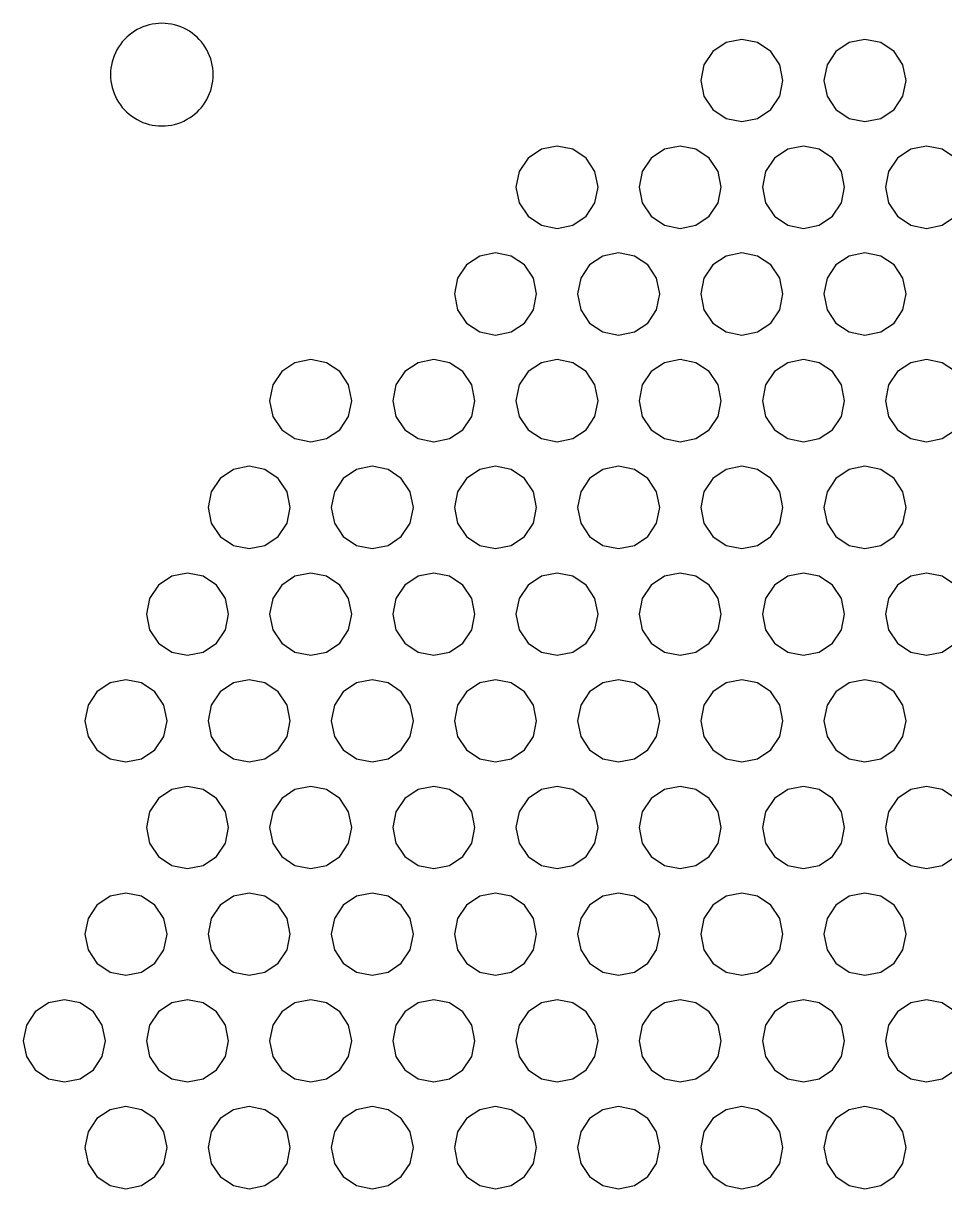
# Model space of a CAD drawing. Extents: x -59 to 59, y -59 to 59.
# Drawn here: x -59 to -14.1, y -2 to 54.8 of the extents above; entities that cross this region are included whole.
import ezdxf

# ---------------------------------------------------------------- set-up
doc = ezdxf.new("R2010")
doc.units = 0
doc.layers.get('0').update_dxf_attribs({"color": 1})

msp = doc.modelspace()

# ---------------------------------------------------------------- linework, layer by layer
at = {"color": 1}
for p, q in [((-53.3144, 54.5121), (-53.4544, 54.4408)), ((-53.1703, 54.5744), (-53.3144, 54.5121)), ((-53.0225, 54.6276), (-53.1703, 54.5744)), ((-52.8717, 54.6714), (-53.0225, 54.6276)), ((-52.7184, 54.7057), (-52.8717, 54.6714)), ((-52.5633, 54.7303), (-52.7184, 54.7057)), ((-52.407, 54.7451), (-52.5633, 54.7303)), ((-52.25, 54.75), (-52.407, 54.7451)), ((-52.093, 54.7451), (-52.25, 54.75)), ((-51.9367, 54.7303), (-52.093, 54.7451)), ((-51.7815, 54.7057), (-51.9367, 54.7303)), ((-51.6283, 54.6714), (-51.7815, 54.7057)), ((-51.4774, 54.6276), (-51.6283, 54.6714)), ((-51.3297, 54.5744), (-51.4774, 54.6276)), ((-51.1855, 54.5121), (-51.3297, 54.5744)), ((-51.0456, 54.4408), (-51.1855, 54.5121)), ((-54.0724, 53.9614), (-54.1763, 53.8436)), ((-53.9614, 54.0724), (-54.0724, 53.9614)), ((-53.8436, 54.1763), (-53.9614, 54.0724)), ((-53.7195, 54.2725), (-53.8436, 54.1763)), ((-53.5896, 54.3608), (-53.7195, 54.2725)), ((-53.4544, 54.4408), (-53.5896, 54.3608)), ((-50.9104, 54.3608), (-51.0456, 54.4408)), ((-50.7805, 54.2725), (-50.9104, 54.3608)), ((-50.6564, 54.1763), (-50.7805, 54.2725)), ((-50.5386, 54.0724), (-50.6564, 54.1763)), ((-50.4276, 53.9614), (-50.5386, 54.0724)), ((-50.3237, 53.8436), (-50.4276, 53.9614)), ((-24, 53.9615), (-24.7654, 53.8093)), ((-23.2346, 53.8093), (-24, 53.9615)), ((-18, 53.9615), (-18.7654, 53.8093)), ((-17.2346, 53.8093), (-18, 53.9615)), ((-54.4408, 53.4544), (-54.5121, 53.3144)), ((-54.3608, 53.5896), (-54.4408, 53.4544)), ((-54.2725, 53.7195), (-54.3608, 53.5896)), ((-54.1763, 53.8436), (-54.2725, 53.7195)), ((-50.2274, 53.7195), (-50.3237, 53.8436)), ((-50.1392, 53.5896), (-50.2274, 53.7195)), ((-50.0592, 53.4544), (-50.1392, 53.5896)), ((-49.9879, 53.3144), (-50.0592, 53.4544)), ((-25.4142, 53.3757), (-25.8477, 52.7269)), ((-24.7654, 53.8093), (-25.4142, 53.3757)), ((-22.5858, 53.3757), (-23.2346, 53.8093)), ((-22.1522, 52.7269), (-22.5858, 53.3757)), ((-19.4142, 53.3757), (-19.8477, 52.7269)), ((-18.7654, 53.8093), (-19.4142, 53.3757)), ((-16.5858, 53.3757), (-17.2346, 53.8093)), ((-16.1522, 52.7269), (-16.5858, 53.3757)), ((-54.6714, 52.8717), (-54.7057, 52.7184)), ((-54.6276, 53.0225), (-54.6714, 52.8717)), ((-54.5744, 53.1703), (-54.6276, 53.0225)), ((-54.5121, 53.3144), (-54.5744, 53.1703)), ((-49.9256, 53.1703), (-49.9879, 53.3144)), ((-49.8723, 53.0225), (-49.9256, 53.1703)), ((-49.8285, 52.8717), (-49.8723, 53.0225)), ((-49.7943, 52.7184), (-49.8285, 52.8717)), ((-54.7451, 52.407), (-54.75, 52.25)), ((-54.75, 52.25), (-54.7451, 52.093)), ((-54.7303, 52.5633), (-54.7451, 52.407)), ((-54.7057, 52.7184), (-54.7303, 52.5633)), ((-49.7697, 52.5633), (-49.7943, 52.7184)), ((-49.7549, 52.407), (-49.7697, 52.5633)), ((-49.75, 52.25), (-49.7549, 52.407)), ((-49.7549, 52.093), (-49.75, 52.25)), ((-25.8477, 52.7269), (-26, 51.9615)), ((-22, 51.9615), (-22.1522, 52.7269)), ((-19.8477, 52.7269), (-20, 51.9615)), ((-16, 51.9615), (-16.1522, 52.7269)), ((-54.7451, 52.093), (-54.7303, 51.9367)), ((-54.7303, 51.9367), (-54.7057, 51.7815)), ((-54.7057, 51.7815), (-54.6714, 51.6283)), ((-49.8285, 51.6283), (-49.7943, 51.7815)), ((-49.7943, 51.7815), (-49.7697, 51.9367)), ((-49.7697, 51.9367), (-49.7549, 52.093)), ((-26, 51.9615), (-25.8477, 51.1962)), ((-22.1522, 51.1962), (-22, 51.9615)), ((-20, 51.9615), (-19.8477, 51.1962)), ((-16.1522, 51.1962), (-16, 51.9615)), ((-54.6714, 51.6283), (-54.6276, 51.4774)), ((-54.6276, 51.4774), (-54.5744, 51.3297)), ((-54.5744, 51.3297), (-54.5121, 51.1855)), ((-54.5121, 51.1855), (-54.4408, 51.0456)), ((-50.0592, 51.0456), (-49.9879, 51.1855)), ((-49.9879, 51.1855), (-49.9256, 51.3297)), ((-49.9256, 51.3297), (-49.8723, 51.4774)), ((-49.8723, 51.4774), (-49.8285, 51.6283)), ((-25.8477, 51.1962), (-25.4142, 50.5473)), ((-22.5858, 50.5473), (-22.1522, 51.1962)), ((-19.8477, 51.1962), (-19.4142, 50.5473)), ((-16.5858, 50.5473), (-16.1522, 51.1962)), ((-54.4408, 51.0456), (-54.3608, 50.9104)), ((-54.3608, 50.9104), (-54.2725, 50.7805)), ((-54.2725, 50.7805), (-54.1763, 50.6564)), ((-54.1763, 50.6564), (-54.0724, 50.5386)), ((-54.0724, 50.5386), (-53.9614, 50.4276)), ((-50.5386, 50.4276), (-50.4276, 50.5386)), ((-50.4276, 50.5386), (-50.3237, 50.6564)), ((-50.3237, 50.6564), (-50.2274, 50.7805)), ((-50.2274, 50.7805), (-50.1392, 50.9104)), ((-50.1392, 50.9104), (-50.0592, 51.0456)), ((-25.4142, 50.5473), (-24.7654, 50.1138)), ((-23.2346, 50.1138), (-22.5858, 50.5473)), ((-19.4142, 50.5473), (-18.7654, 50.1138)), ((-17.2346, 50.1138), (-16.5858, 50.5473)), ((-53.9614, 50.4276), (-53.8436, 50.3237)), ((-53.8436, 50.3237), (-53.7195, 50.2274)), ((-53.7195, 50.2274), (-53.5896, 50.1392)), ((-53.5896, 50.1392), (-53.4544, 50.0592)), ((-53.4544, 50.0592), (-53.3144, 49.9879)), ((-53.3144, 49.9879), (-53.1703, 49.9256)), ((-51.3297, 49.9256), (-51.1855, 49.9879)), ((-51.1855, 49.9879), (-51.0456, 50.0592)), ((-51.0456, 50.0592), (-50.9104, 50.1392)), ((-50.9104, 50.1392), (-50.7805, 50.2274)), ((-50.7805, 50.2274), (-50.6564, 50.3237)), ((-50.6564, 50.3237), (-50.5386, 50.4276)), ((-24.7654, 50.1138), (-24, 49.9615)), ((-24, 49.9615), (-23.2346, 50.1138)), ((-18.7654, 50.1138), (-18, 49.9615)), ((-18, 49.9615), (-17.2346, 50.1138)), ((-53.1703, 49.9256), (-53.0225, 49.8723)), ((-53.0225, 49.8723), (-52.8717, 49.8285)), ((-52.8717, 49.8285), (-52.7184, 49.7943)), ((-52.7184, 49.7943), (-52.5633, 49.7697)), ((-52.5633, 49.7697), (-52.407, 49.7549)), ((-52.407, 49.7549), (-52.25, 49.75)), ((-52.25, 49.75), (-52.093, 49.7549)), ((-52.093, 49.7549), (-51.9367, 49.7697)), ((-51.9367, 49.7697), (-51.7815, 49.7943)), ((-51.7815, 49.7943), (-51.6283, 49.8285)), ((-51.6283, 49.8285), (-51.4774, 49.8723)), ((-51.4774, 49.8723), (-51.3297, 49.9256)), ((-33.7654, 48.6131), (-34.4142, 48.1796)), ((-33, 48.7654), (-33.7654, 48.6131)), ((-32.2346, 48.6131), (-33, 48.7654)), ((-31.5858, 48.1796), (-32.2346, 48.6131)), ((-27.7654, 48.6131), (-28.4142, 48.1796)), ((-27, 48.7654), (-27.7654, 48.6131)), ((-26.2346, 48.6131), (-27, 48.7654)), ((-25.5858, 48.1796), (-26.2346, 48.6131)), ((-21.7654, 48.6131), (-22.4142, 48.1796)), ((-21, 48.7654), (-21.7654, 48.6131)), ((-20.2346, 48.6131), (-21, 48.7654)), ((-19.5858, 48.1796), (-20.2346, 48.6131)), ((-15.7654, 48.6131), (-16.4142, 48.1796)), ((-15, 48.7654), (-15.7654, 48.6131)), ((-14.2346, 48.6131), (-15, 48.7654)), ((-13.5858, 48.1796), (-14.2346, 48.6131)), ((-34.4142, 48.1796), (-34.8477, 47.5307)), ((-31.1522, 47.5307), (-31.5858, 48.1796)), ((-28.4142, 48.1796), (-28.8477, 47.5307)), ((-25.1522, 47.5307), (-25.5858, 48.1796)), ((-22.4142, 48.1796), (-22.8477, 47.5307)), ((-19.1522, 47.5307), (-19.5858, 48.1796)), ((-16.4142, 48.1796), (-16.8477, 47.5307)), ((-34.8477, 47.5307), (-35, 46.7654)), ((-31, 46.7654), (-31.1522, 47.5307)), ((-28.8477, 47.5307), (-29, 46.7654)), ((-25, 46.7654), (-25.1522, 47.5307)), ((-22.8477, 47.5307), (-23, 46.7654)), ((-19, 46.7654), (-19.1522, 47.5307)), ((-16.8477, 47.5307), (-17, 46.7654)), ((-35, 46.7654), (-34.8477, 46)), ((-31.1522, 46), (-31, 46.7654)), ((-29, 46.7654), (-28.8477, 46)), ((-25.1522, 46), (-25, 46.7654)), ((-23, 46.7654), (-22.8477, 46)), ((-19.1522, 46), (-19, 46.7654)), ((-17, 46.7654), (-16.8477, 46)), ((-34.8477, 46), (-34.4142, 45.3512)), ((-31.5858, 45.3512), (-31.1522, 46)), ((-28.8477, 46), (-28.4142, 45.3512)), ((-25.5858, 45.3512), (-25.1522, 46)), ((-22.8477, 46), (-22.4142, 45.3512)), ((-19.5858, 45.3512), (-19.1522, 46)), ((-16.8477, 46), (-16.4142, 45.3512)), ((-34.4142, 45.3512), (-33.7654, 44.9176)), ((-33.7654, 44.9176), (-33, 44.7654)), ((-33, 44.7654), (-32.2346, 44.9176)), ((-32.2346, 44.9176), (-31.5858, 45.3512)), ((-28.4142, 45.3512), (-27.7654, 44.9176)), ((-27.7654, 44.9176), (-27, 44.7654)), ((-27, 44.7654), (-26.2346, 44.9176)), ((-26.2346, 44.9176), (-25.5858, 45.3512)), ((-22.4142, 45.3512), (-21.7654, 44.9176)), ((-21.7654, 44.9176), (-21, 44.7654)), ((-21, 44.7654), (-20.2346, 44.9176)), ((-20.2346, 44.9176), (-19.5858, 45.3512)), ((-16.4142, 45.3512), (-15.7654, 44.9176)), ((-15.7654, 44.9176), (-15, 44.7654)), ((-15, 44.7654), (-14.2346, 44.9176)), ((-14.2346, 44.9176), (-13.5858, 45.3512)), ((-36.7654, 43.417), (-37.4142, 42.9834)), ((-36, 43.5692), (-36.7654, 43.417)), ((-35.2346, 43.417), (-36, 43.5692)), ((-34.5858, 42.9834), (-35.2346, 43.417)), ((-30.7654, 43.417), (-31.4142, 42.9834)), ((-30, 43.5692), (-30.7654, 43.417)), ((-29.2346, 43.417), (-30, 43.5692)), ((-28.5858, 42.9834), (-29.2346, 43.417)), ((-24.7654, 43.417), (-25.4142, 42.9834)), ((-24, 43.5692), (-24.7654, 43.417)), ((-23.2346, 43.417), (-24, 43.5692)), ((-22.5858, 42.9834), (-23.2346, 43.417)), ((-18.7654, 43.417), (-19.4142, 42.9834)), ((-18, 43.5692), (-18.7654, 43.417)), ((-17.2346, 43.417), (-18, 43.5692)), ((-16.5858, 42.9834), (-17.2346, 43.417)), ((-37.4142, 42.9834), (-37.8477, 42.3346)), ((-34.1522, 42.3346), (-34.5858, 42.9834)), ((-31.4142, 42.9834), (-31.8477, 42.3346)), ((-28.1522, 42.3346), (-28.5858, 42.9834)), ((-25.4142, 42.9834), (-25.8477, 42.3346)), ((-22.1522, 42.3346), (-22.5858, 42.9834)), ((-19.4142, 42.9834), (-19.8477, 42.3346)), ((-16.1522, 42.3346), (-16.5858, 42.9834)), ((-37.8477, 42.3346), (-38, 41.5692)), ((-34, 41.5692), (-34.1522, 42.3346)), ((-31.8477, 42.3346), (-32, 41.5692)), ((-28, 41.5692), (-28.1522, 42.3346)), ((-25.8477, 42.3346), (-26, 41.5692)), ((-22, 41.5692), (-22.1522, 42.3346)), ((-19.8477, 42.3346), (-20, 41.5692)), ((-16, 41.5692), (-16.1522, 42.3346)), ((-38, 41.5692), (-37.8477, 40.8038)), ((-34.1522, 40.8038), (-34, 41.5692)), ((-32, 41.5692), (-31.8477, 40.8038)), ((-28.1522, 40.8038), (-28, 41.5692)), ((-26, 41.5692), (-25.8477, 40.8038)), ((-22.1522, 40.8038), (-22, 41.5692)), ((-20, 41.5692), (-19.8477, 40.8038)), ((-16.1522, 40.8038), (-16, 41.5692)), ((-37.8477, 40.8038), (-37.4142, 40.155)), ((-34.5858, 40.155), (-34.1522, 40.8038)), ((-31.8477, 40.8038), (-31.4142, 40.155)), ((-28.5858, 40.155), (-28.1522, 40.8038)), ((-25.8477, 40.8038), (-25.4142, 40.155)), ((-22.5858, 40.155), (-22.1522, 40.8038)), ((-19.8477, 40.8038), (-19.4142, 40.155)), ((-16.5858, 40.155), (-16.1522, 40.8038)), ((-37.4142, 40.155), (-36.7654, 39.7215)), ((-35.2346, 39.7215), (-34.5858, 40.155)), ((-31.4142, 40.155), (-30.7654, 39.7215)), ((-29.2346, 39.7215), (-28.5858, 40.155)), ((-25.4142, 40.155), (-24.7654, 39.7215)), ((-23.2346, 39.7215), (-22.5858, 40.155)), ((-19.4142, 40.155), (-18.7654, 39.7215)), ((-17.2346, 39.7215), (-16.5858, 40.155)), ((-36.7654, 39.7215), (-36, 39.5692)), ((-36, 39.5692), (-35.2346, 39.7215)), ((-30.7654, 39.7215), (-30, 39.5692)), ((-30, 39.5692), (-29.2346, 39.7215)), ((-24.7654, 39.7215), (-24, 39.5692)), ((-24, 39.5692), (-23.2346, 39.7215)), ((-18.7654, 39.7215), (-18, 39.5692)), ((-18, 39.5692), (-17.2346, 39.7215)), ((-45.7654, 38.2208), (-46.4142, 37.7873)), ((-45, 38.3731), (-45.7654, 38.2208)), ((-44.2346, 38.2208), (-45, 38.3731)), ((-43.5858, 37.7873), (-44.2346, 38.2208)), ((-39.7654, 38.2208), (-40.4142, 37.7873)), ((-39, 38.3731), (-39.7654, 38.2208)), ((-38.2346, 38.2208), (-39, 38.3731)), ((-37.5858, 37.7873), (-38.2346, 38.2208)), ((-33.7654, 38.2208), (-34.4142, 37.7873)), ((-33, 38.3731), (-33.7654, 38.2208)), ((-32.2346, 38.2208), (-33, 38.3731)), ((-31.5858, 37.7873), (-32.2346, 38.2208)), ((-27.7654, 38.2208), (-28.4142, 37.7873)), ((-27, 38.3731), (-27.7654, 38.2208)), ((-26.2346, 38.2208), (-27, 38.3731)), ((-25.5858, 37.7873), (-26.2346, 38.2208)), ((-21.7654, 38.2208), (-22.4142, 37.7873)), ((-21, 38.3731), (-21.7654, 38.2208)), ((-20.2346, 38.2208), (-21, 38.3731)), ((-19.5858, 37.7873), (-20.2346, 38.2208)), ((-15.7654, 38.2208), (-16.4142, 37.7873)), ((-15, 38.3731), (-15.7654, 38.2208)), ((-14.2346, 38.2208), (-15, 38.3731)), ((-13.5858, 37.7873), (-14.2346, 38.2208)), ((-46.4142, 37.7873), (-46.8477, 37.1384)), ((-43.1522, 37.1384), (-43.5858, 37.7873)), ((-40.4142, 37.7873), (-40.8477, 37.1384)), ((-37.1522, 37.1384), (-37.5858, 37.7873)), ((-34.4142, 37.7873), (-34.8477, 37.1384)), ((-31.1522, 37.1384), (-31.5858, 37.7873)), ((-28.4142, 37.7873), (-28.8477, 37.1384)), ((-25.1522, 37.1384), (-25.5858, 37.7873)), ((-22.4142, 37.7873), (-22.8477, 37.1384)), ((-19.1522, 37.1384), (-19.5858, 37.7873)), ((-16.4142, 37.7873), (-16.8477, 37.1384)), ((-46.8477, 37.1384), (-47, 36.3731)), ((-43, 36.3731), (-43.1522, 37.1384)), ((-40.8477, 37.1384), (-41, 36.3731)), ((-37, 36.3731), (-37.1522, 37.1384)), ((-34.8477, 37.1384), (-35, 36.3731)), ((-31, 36.3731), (-31.1522, 37.1384)), ((-28.8477, 37.1384), (-29, 36.3731)), ((-25, 36.3731), (-25.1522, 37.1384)), ((-22.8477, 37.1384), (-23, 36.3731)), ((-19, 36.3731), (-19.1522, 37.1384)), ((-16.8477, 37.1384), (-17, 36.3731)), ((-47, 36.3731), (-46.8477, 35.6077)), ((-43.1522, 35.6077), (-43, 36.3731)), ((-41, 36.3731), (-40.8477, 35.6077)), ((-37.1522, 35.6077), (-37, 36.3731)), ((-35, 36.3731), (-34.8477, 35.6077)), ((-31.1522, 35.6077), (-31, 36.3731)), ((-29, 36.3731), (-28.8477, 35.6077)), ((-25.1522, 35.6077), (-25, 36.3731)), ((-23, 36.3731), (-22.8477, 35.6077)), ((-19.1522, 35.6077), (-19, 36.3731)), ((-17, 36.3731), (-16.8477, 35.6077)), ((-46.8477, 35.6077), (-46.4142, 34.9588)), ((-43.5858, 34.9588), (-43.1522, 35.6077)), ((-40.8477, 35.6077), (-40.4142, 34.9588)), ((-37.5858, 34.9588), (-37.1522, 35.6077)), ((-34.8477, 35.6077), (-34.4142, 34.9588)), ((-31.5858, 34.9588), (-31.1522, 35.6077)), ((-28.8477, 35.6077), (-28.4142, 34.9588)), ((-25.5858, 34.9588), (-25.1522, 35.6077)), ((-22.8477, 35.6077), (-22.4142, 34.9588)), ((-19.5858, 34.9588), (-19.1522, 35.6077)), ((-16.8477, 35.6077), (-16.4142, 34.9588)), ((-46.4142, 34.9588), (-45.7654, 34.5253)), ((-44.2346, 34.5253), (-43.5858, 34.9588)), ((-40.4142, 34.9588), (-39.7654, 34.5253)), ((-38.2346, 34.5253), (-37.5858, 34.9588)), ((-34.4142, 34.9588), (-33.7654, 34.5253)), ((-32.2346, 34.5253), (-31.5858, 34.9588)), ((-28.4142, 34.9588), (-27.7654, 34.5253)), ((-26.2346, 34.5253), (-25.5858, 34.9588)), ((-22.4142, 34.9588), (-21.7654, 34.5253)), ((-20.2346, 34.5253), (-19.5858, 34.9588)), ((-16.4142, 34.9588), (-15.7654, 34.5253)), ((-14.2346, 34.5253), (-13.5858, 34.9588)), ((-45.7654, 34.5253), (-45, 34.3731)), ((-45, 34.3731), (-44.2346, 34.5253)), ((-39.7654, 34.5253), (-39, 34.3731)), ((-39, 34.3731), (-38.2346, 34.5253)), ((-33.7654, 34.5253), (-33, 34.3731)), ((-33, 34.3731), (-32.2346, 34.5253)), ((-27.7654, 34.5253), (-27, 34.3731)), ((-27, 34.3731), (-26.2346, 34.5253)), ((-21.7654, 34.5253), (-21, 34.3731)), ((-21, 34.3731), (-20.2346, 34.5253)), ((-15.7654, 34.5253), (-15, 34.3731)), ((-15, 34.3731), (-14.2346, 34.5253)), ((-48.7654, 33.0247), (-49.4142, 32.5911)), ((-48, 33.1769), (-48.7654, 33.0247)), ((-47.2346, 33.0247), (-48, 33.1769)), ((-46.5858, 32.5911), (-47.2346, 33.0247)), ((-42.7654, 33.0247), (-43.4142, 32.5911)), ((-42, 33.1769), (-42.7654, 33.0247)), ((-41.2346, 33.0247), (-42, 33.1769)), ((-40.5858, 32.5911), (-41.2346, 33.0247)), ((-36.7654, 33.0247), (-37.4142, 32.5911)), ((-36, 33.1769), (-36.7654, 33.0247)), ((-35.2346, 33.0247), (-36, 33.1769)), ((-34.5858, 32.5911), (-35.2346, 33.0247)), ((-30.7654, 33.0247), (-31.4142, 32.5911)), ((-30, 33.1769), (-30.7654, 33.0247)), ((-29.2346, 33.0247), (-30, 33.1769)), ((-28.5858, 32.5911), (-29.2346, 33.0247)), ((-24.7654, 33.0247), (-25.4142, 32.5911)), ((-24, 33.1769), (-24.7654, 33.0247)), ((-23.2346, 33.0247), (-24, 33.1769)), ((-22.5858, 32.5911), (-23.2346, 33.0247)), ((-18.7654, 33.0247), (-19.4142, 32.5911)), ((-18, 33.1769), (-18.7654, 33.0247)), ((-17.2346, 33.0247), (-18, 33.1769)), ((-16.5858, 32.5911), (-17.2346, 33.0247)), ((-49.4142, 32.5911), (-49.8477, 31.9423)), ((-46.1522, 31.9423), (-46.5858, 32.5911)), ((-43.4142, 32.5911), (-43.8477, 31.9423)), ((-40.1522, 31.9423), (-40.5858, 32.5911)), ((-37.4142, 32.5911), (-37.8477, 31.9423)), ((-34.1522, 31.9423), (-34.5858, 32.5911)), ((-31.4142, 32.5911), (-31.8477, 31.9423)), ((-28.1522, 31.9423), (-28.5858, 32.5911)), ((-25.4142, 32.5911), (-25.8477, 31.9423)), ((-22.1522, 31.9423), (-22.5858, 32.5911)), ((-19.4142, 32.5911), (-19.8477, 31.9423)), ((-16.1522, 31.9423), (-16.5858, 32.5911)), ((-49.8477, 31.9423), (-50, 31.1769)), ((-46, 31.1769), (-46.1522, 31.9423)), ((-43.8477, 31.9423), (-44, 31.1769)), ((-40, 31.1769), (-40.1522, 31.9423)), ((-37.8477, 31.9423), (-38, 31.1769)), ((-34, 31.1769), (-34.1522, 31.9423)), ((-31.8477, 31.9423), (-32, 31.1769)), ((-28, 31.1769), (-28.1522, 31.9423)), ((-25.8477, 31.9423), (-26, 31.1769)), ((-22, 31.1769), (-22.1522, 31.9423)), ((-19.8477, 31.9423), (-20, 31.1769)), ((-16, 31.1769), (-16.1522, 31.9423)), ((-50, 31.1769), (-49.8477, 30.4115)), ((-46.1522, 30.4115), (-46, 31.1769)), ((-44, 31.1769), (-43.8477, 30.4115)), ((-40.1522, 30.4115), (-40, 31.1769)), ((-38, 31.1769), (-37.8477, 30.4115)), ((-34.1522, 30.4115), (-34, 31.1769)), ((-32, 31.1769), (-31.8477, 30.4115)), ((-28.1522, 30.4115), (-28, 31.1769)), ((-26, 31.1769), (-25.8477, 30.4115)), ((-22.1522, 30.4115), (-22, 31.1769)), ((-20, 31.1769), (-19.8477, 30.4115)), ((-16.1522, 30.4115), (-16, 31.1769)), ((-49.8477, 30.4115), (-49.4142, 29.7627)), ((-46.5858, 29.7627), (-46.1522, 30.4115)), ((-43.8477, 30.4115), (-43.4142, 29.7627)), ((-40.5858, 29.7627), (-40.1522, 30.4115)), ((-37.8477, 30.4115), (-37.4142, 29.7627)), ((-34.5858, 29.7627), (-34.1522, 30.4115)), ((-31.8477, 30.4115), (-31.4142, 29.7627)), ((-28.5858, 29.7627), (-28.1522, 30.4115)), ((-25.8477, 30.4115), (-25.4142, 29.7627)), ((-22.5858, 29.7627), (-22.1522, 30.4115)), ((-19.8477, 30.4115), (-19.4142, 29.7627)), ((-16.5858, 29.7627), (-16.1522, 30.4115)), ((-49.4142, 29.7627), (-48.7654, 29.3291)), ((-47.2346, 29.3291), (-46.5858, 29.7627)), ((-43.4142, 29.7627), (-42.7654, 29.3291)), ((-41.2346, 29.3291), (-40.5858, 29.7627)), ((-37.4142, 29.7627), (-36.7654, 29.3291)), ((-35.2346, 29.3291), (-34.5858, 29.7627)), ((-31.4142, 29.7627), (-30.7654, 29.3291)), ((-29.2346, 29.3291), (-28.5858, 29.7627)), ((-25.4142, 29.7627), (-24.7654, 29.3291)), ((-23.2346, 29.3291), (-22.5858, 29.7627)), ((-19.4142, 29.7627), (-18.7654, 29.3291)), ((-17.2346, 29.3291), (-16.5858, 29.7627)), ((-48.7654, 29.3291), (-48, 29.1769)), ((-48, 29.1769), (-47.2346, 29.3291)), ((-42.7654, 29.3291), (-42, 29.1769)), ((-42, 29.1769), (-41.2346, 29.3291)), ((-36.7654, 29.3291), (-36, 29.1769)), ((-36, 29.1769), (-35.2346, 29.3291)), ((-30.7654, 29.3291), (-30, 29.1769)), ((-30, 29.1769), (-29.2346, 29.3291)), ((-24.7654, 29.3291), (-24, 29.1769)), ((-24, 29.1769), (-23.2346, 29.3291)), ((-18.7654, 29.3291), (-18, 29.1769)), ((-18, 29.1769), (-17.2346, 29.3291)), ((-51.7654, 27.8285), (-52.4142, 27.395)), ((-51, 27.9808), (-51.7654, 27.8285)), ((-50.2346, 27.8285), (-51, 27.9808)), ((-49.5858, 27.395), (-50.2346, 27.8285)), ((-45.7654, 27.8285), (-46.4142, 27.395)), ((-45, 27.9808), (-45.7654, 27.8285)), ((-44.2346, 27.8285), (-45, 27.9808)), ((-43.5858, 27.395), (-44.2346, 27.8285)), ((-39.7654, 27.8285), (-40.4142, 27.395)), ((-39, 27.9808), (-39.7654, 27.8285)), ((-38.2346, 27.8285), (-39, 27.9808)), ((-37.5858, 27.395), (-38.2346, 27.8285)), ((-33.7654, 27.8285), (-34.4142, 27.395)), ((-33, 27.9808), (-33.7654, 27.8285)), ((-32.2346, 27.8285), (-33, 27.9808)), ((-31.5858, 27.395), (-32.2346, 27.8285)), ((-27.7654, 27.8285), (-28.4142, 27.395)), ((-27, 27.9808), (-27.7654, 27.8285)), ((-26.2346, 27.8285), (-27, 27.9808)), ((-25.5858, 27.395), (-26.2346, 27.8285)), ((-21.7654, 27.8285), (-22.4142, 27.395)), ((-21, 27.9808), (-21.7654, 27.8285)), ((-20.2346, 27.8285), (-21, 27.9808)), ((-19.5858, 27.395), (-20.2346, 27.8285)), ((-15.7654, 27.8285), (-16.4142, 27.395)), ((-15, 27.9808), (-15.7654, 27.8285)), ((-14.2346, 27.8285), (-15, 27.9808)), ((-13.5858, 27.395), (-14.2346, 27.8285)), ((-52.4142, 27.395), (-52.8477, 26.7461)), ((-49.1522, 26.7461), (-49.5858, 27.395)), ((-46.4142, 27.395), (-46.8477, 26.7461)), ((-43.1522, 26.7461), (-43.5858, 27.395)), ((-40.4142, 27.395), (-40.8477, 26.7461)), ((-37.1522, 26.7461), (-37.5858, 27.395)), ((-34.4142, 27.395), (-34.8477, 26.7461)), ((-31.1522, 26.7461), (-31.5858, 27.395)), ((-28.4142, 27.395), (-28.8477, 26.7461)), ((-25.1522, 26.7461), (-25.5858, 27.395)), ((-22.4142, 27.395), (-22.8477, 26.7461)), ((-19.1522, 26.7461), (-19.5858, 27.395)), ((-16.4142, 27.395), (-16.8477, 26.7461)), ((-52.8477, 26.7461), (-53, 25.9808)), ((-49, 25.9808), (-49.1522, 26.7461)), ((-46.8477, 26.7461), (-47, 25.9808)), ((-43, 25.9808), (-43.1522, 26.7461)), ((-40.8477, 26.7461), (-41, 25.9808)), ((-37, 25.9808), (-37.1522, 26.7461)), ((-34.8477, 26.7461), (-35, 25.9808)), ((-31, 25.9808), (-31.1522, 26.7461)), ((-28.8477, 26.7461), (-29, 25.9808)), ((-25, 25.9808), (-25.1522, 26.7461)), ((-22.8477, 26.7461), (-23, 25.9808)), ((-19, 25.9808), (-19.1522, 26.7461)), ((-16.8477, 26.7461), (-17, 25.9808)), ((-53, 25.9808), (-52.8477, 25.2154)), ((-49.1522, 25.2154), (-49, 25.9808)), ((-47, 25.9808), (-46.8477, 25.2154)), ((-43.1522, 25.2154), (-43, 25.9808)), ((-41, 25.9808), (-40.8477, 25.2154)), ((-37.1522, 25.2154), (-37, 25.9808)), ((-35, 25.9808), (-34.8477, 25.2154)), ((-31.1522, 25.2154), (-31, 25.9808)), ((-29, 25.9808), (-28.8477, 25.2154)), ((-25.1522, 25.2154), (-25, 25.9808)), ((-23, 25.9808), (-22.8477, 25.2154)), ((-19.1522, 25.2154), (-19, 25.9808)), ((-17, 25.9808), (-16.8477, 25.2154)), ((-52.8477, 25.2154), (-52.4142, 24.5665)), ((-49.5858, 24.5665), (-49.1522, 25.2154)), ((-46.8477, 25.2154), (-46.4142, 24.5665)), ((-43.5858, 24.5665), (-43.1522, 25.2154)), ((-40.8477, 25.2154), (-40.4142, 24.5665)), ((-37.5858, 24.5665), (-37.1522, 25.2154)), ((-34.8477, 25.2154), (-34.4142, 24.5665)), ((-31.5858, 24.5665), (-31.1522, 25.2154)), ((-28.8477, 25.2154), (-28.4142, 24.5665)), ((-25.5858, 24.5665), (-25.1522, 25.2154)), ((-22.8477, 25.2154), (-22.4142, 24.5665)), ((-19.5858, 24.5665), (-19.1522, 25.2154)), ((-16.8477, 25.2154), (-16.4142, 24.5665)), ((-52.4142, 24.5665), (-51.7654, 24.133)), ((-50.2346, 24.133), (-49.5858, 24.5665)), ((-46.4142, 24.5665), (-45.7654, 24.133)), ((-44.2346, 24.133), (-43.5858, 24.5665)), ((-40.4142, 24.5665), (-39.7654, 24.133)), ((-38.2346, 24.133), (-37.5858, 24.5665)), ((-34.4142, 24.5665), (-33.7654, 24.133)), ((-32.2346, 24.133), (-31.5858, 24.5665)), ((-28.4142, 24.5665), (-27.7654, 24.133)), ((-26.2346, 24.133), (-25.5858, 24.5665)), ((-22.4142, 24.5665), (-21.7654, 24.133)), ((-20.2346, 24.133), (-19.5858, 24.5665)), ((-16.4142, 24.5665), (-15.7654, 24.133)), ((-14.2346, 24.133), (-13.5858, 24.5665)), ((-51.7654, 24.133), (-51, 23.9808)), ((-51, 23.9808), (-50.2346, 24.133)), ((-45.7654, 24.133), (-45, 23.9808)), ((-45, 23.9808), (-44.2346, 24.133)), ((-39.7654, 24.133), (-39, 23.9808)), ((-39, 23.9808), (-38.2346, 24.133)), ((-33.7654, 24.133), (-33, 23.9808)), ((-33, 23.9808), (-32.2346, 24.133)), ((-27.7654, 24.133), (-27, 23.9808)), ((-27, 23.9808), (-26.2346, 24.133)), ((-21.7654, 24.133), (-21, 23.9808)), ((-21, 23.9808), (-20.2346, 24.133)), ((-15.7654, 24.133), (-15, 23.9808)), ((-15, 23.9808), (-14.2346, 24.133)), ((-54, 22.7846), (-54.7654, 22.6324)), ((-53.2346, 22.6324), (-54, 22.7846)), ((-48, 22.7846), (-48.7654, 22.6324)), ((-47.2346, 22.6324), (-48, 22.7846)), ((-42, 22.7846), (-42.7654, 22.6324)), ((-41.2346, 22.6324), (-42, 22.7846)), ((-36, 22.7846), (-36.7654, 22.6324)), ((-35.2346, 22.6324), (-36, 22.7846)), ((-30, 22.7846), (-30.7654, 22.6324)), ((-29.2346, 22.6324), (-30, 22.7846)), ((-24, 22.7846), (-24.7654, 22.6324)), ((-23.2346, 22.6324), (-24, 22.7846)), ((-18, 22.7846), (-18.7654, 22.6324)), ((-17.2346, 22.6324), (-18, 22.7846)), ((-55.4142, 22.1988), (-55.8477, 21.55)), ((-54.7654, 22.6324), (-55.4142, 22.1988)), ((-52.5858, 22.1988), (-53.2346, 22.6324)), ((-52.1522, 21.55), (-52.5858, 22.1988)), ((-49.4142, 22.1988), (-49.8477, 21.55)), ((-48.7654, 22.6324), (-49.4142, 22.1988)), ((-46.5858, 22.1988), (-47.2346, 22.6324)), ((-46.1522, 21.55), (-46.5858, 22.1988)), ((-43.4142, 22.1988), (-43.8477, 21.55)), ((-42.7654, 22.6324), (-43.4142, 22.1988)), ((-40.5858, 22.1988), (-41.2346, 22.6324)), ((-40.1522, 21.55), (-40.5858, 22.1988)), ((-37.4142, 22.1988), (-37.8477, 21.55)), ((-36.7654, 22.6324), (-37.4142, 22.1988)), ((-34.5858, 22.1988), (-35.2346, 22.6324)), ((-34.1522, 21.55), (-34.5858, 22.1988)), ((-31.4142, 22.1988), (-31.8477, 21.55)), ((-30.7654, 22.6324), (-31.4142, 22.1988)), ((-28.5858, 22.1988), (-29.2346, 22.6324)), ((-28.1522, 21.55), (-28.5858, 22.1988)), ((-25.4142, 22.1988), (-25.8477, 21.55)), ((-24.7654, 22.6324), (-25.4142, 22.1988)), ((-22.5858, 22.1988), (-23.2346, 22.6324)), ((-22.1522, 21.55), (-22.5858, 22.1988)), ((-19.4142, 22.1988), (-19.8477, 21.55)), ((-18.7654, 22.6324), (-19.4142, 22.1988)), ((-16.5858, 22.1988), (-17.2346, 22.6324)), ((-16.1522, 21.55), (-16.5858, 22.1988)), ((-55.8477, 21.55), (-56, 20.7846)), ((-52, 20.7846), (-52.1522, 21.55)), ((-49.8477, 21.55), (-50, 20.7846)), ((-46, 20.7846), (-46.1522, 21.55)), ((-43.8477, 21.55), (-44, 20.7846)), ((-40, 20.7846), (-40.1522, 21.55)), ((-37.8477, 21.55), (-38, 20.7846)), ((-34, 20.7846), (-34.1522, 21.55)), ((-31.8477, 21.55), (-32, 20.7846)), ((-28, 20.7846), (-28.1522, 21.55)), ((-25.8477, 21.55), (-26, 20.7846)), ((-22, 20.7846), (-22.1522, 21.55)), ((-19.8477, 21.55), (-20, 20.7846)), ((-16, 20.7846), (-16.1522, 21.55)), ((-56, 20.7846), (-55.8477, 20.0192)), ((-52.1522, 20.0192), (-52, 20.7846)), ((-50, 20.7846), (-49.8477, 20.0192)), ((-46.1522, 20.0192), (-46, 20.7846)), ((-44, 20.7846), (-43.8477, 20.0192)), ((-40.1522, 20.0192), (-40, 20.7846)), ((-38, 20.7846), (-37.8477, 20.0192)), ((-34.1522, 20.0192), (-34, 20.7846)), ((-32, 20.7846), (-31.8477, 20.0192)), ((-28.1522, 20.0192), (-28, 20.7846)), ((-26, 20.7846), (-25.8477, 20.0192)), ((-22.1522, 20.0192), (-22, 20.7846)), ((-20, 20.7846), (-19.8477, 20.0192)), ((-16.1522, 20.0192), (-16, 20.7846)), ((-55.8477, 20.0192), (-55.4142, 19.3704)), ((-52.5858, 19.3704), (-52.1522, 20.0192)), ((-49.8477, 20.0192), (-49.4142, 19.3704)), ((-46.5858, 19.3704), (-46.1522, 20.0192)), ((-43.8477, 20.0192), (-43.4142, 19.3704)), ((-40.5858, 19.3704), (-40.1522, 20.0192)), ((-37.8477, 20.0192), (-37.4142, 19.3704)), ((-34.5858, 19.3704), (-34.1522, 20.0192)), ((-31.8477, 20.0192), (-31.4142, 19.3704)), ((-28.5858, 19.3704), (-28.1522, 20.0192)), ((-25.8477, 20.0192), (-25.4142, 19.3704)), ((-22.5858, 19.3704), (-22.1522, 20.0192)), ((-19.8477, 20.0192), (-19.4142, 19.3704)), ((-16.5858, 19.3704), (-16.1522, 20.0192)), ((-55.4142, 19.3704), (-54.7654, 18.9368)), ((-53.2346, 18.9368), (-52.5858, 19.3704)), ((-49.4142, 19.3704), (-48.7654, 18.9368)), ((-47.2346, 18.9368), (-46.5858, 19.3704)), ((-43.4142, 19.3704), (-42.7654, 18.9368)), ((-41.2346, 18.9368), (-40.5858, 19.3704)), ((-37.4142, 19.3704), (-36.7654, 18.9368)), ((-35.2346, 18.9368), (-34.5858, 19.3704)), ((-31.4142, 19.3704), (-30.7654, 18.9368)), ((-29.2346, 18.9368), (-28.5858, 19.3704)), ((-25.4142, 19.3704), (-24.7654, 18.9368)), ((-23.2346, 18.9368), (-22.5858, 19.3704)), ((-19.4142, 19.3704), (-18.7654, 18.9368)), ((-17.2346, 18.9368), (-16.5858, 19.3704)), ((-54.7654, 18.9368), (-54, 18.7846)), ((-54, 18.7846), (-53.2346, 18.9368)), ((-48.7654, 18.9368), (-48, 18.7846)), ((-48, 18.7846), (-47.2346, 18.9368)), ((-42.7654, 18.9368), (-42, 18.7846)), ((-42, 18.7846), (-41.2346, 18.9368)), ((-36.7654, 18.9368), (-36, 18.7846)), ((-36, 18.7846), (-35.2346, 18.9368)), ((-30.7654, 18.9368), (-30, 18.7846)), ((-30, 18.7846), (-29.2346, 18.9368)), ((-24.7654, 18.9368), (-24, 18.7846)), ((-24, 18.7846), (-23.2346, 18.9368)), ((-18.7654, 18.9368), (-18, 18.7846)), ((-18, 18.7846), (-17.2346, 18.9368)), ((-51.7654, 17.4362), (-52.4142, 17.0027)), ((-51, 17.5885), (-51.7654, 17.4362)), ((-50.2346, 17.4362), (-51, 17.5885)), ((-49.5858, 17.0027), (-50.2346, 17.4362)), ((-45.7654, 17.4362), (-46.4142, 17.0027)), ((-45, 17.5885), (-45.7654, 17.4362)), ((-44.2346, 17.4362), (-45, 17.5885)), ((-43.5858, 17.0027), (-44.2346, 17.4362)), ((-39.7654, 17.4362), (-40.4142, 17.0027)), ((-39, 17.5885), (-39.7654, 17.4362)), ((-38.2346, 17.4362), (-39, 17.5885)), ((-37.5858, 17.0027), (-38.2346, 17.4362)), ((-33.7654, 17.4362), (-34.4142, 17.0027)), ((-33, 17.5885), (-33.7654, 17.4362)), ((-32.2346, 17.4362), (-33, 17.5885)), ((-31.5858, 17.0027), (-32.2346, 17.4362)), ((-27.7654, 17.4362), (-28.4142, 17.0027)), ((-27, 17.5885), (-27.7654, 17.4362)), ((-26.2346, 17.4362), (-27, 17.5885)), ((-25.5858, 17.0027), (-26.2346, 17.4362)), ((-21.7654, 17.4362), (-22.4142, 17.0027)), ((-21, 17.5885), (-21.7654, 17.4362)), ((-20.2346, 17.4362), (-21, 17.5885)), ((-19.5858, 17.0027), (-20.2346, 17.4362)), ((-15.7654, 17.4362), (-16.4142, 17.0027)), ((-15, 17.5885), (-15.7654, 17.4362)), ((-14.2346, 17.4362), (-15, 17.5885)), ((-13.5858, 17.0027), (-14.2346, 17.4362)), ((-52.4142, 17.0027), (-52.8477, 16.3538)), ((-49.1522, 16.3538), (-49.5858, 17.0027)), ((-46.4142, 17.0027), (-46.8477, 16.3538)), ((-43.1522, 16.3538), (-43.5858, 17.0027)), ((-40.4142, 17.0027), (-40.8477, 16.3538)), ((-37.1522, 16.3538), (-37.5858, 17.0027)), ((-34.4142, 17.0027), (-34.8477, 16.3538)), ((-31.1522, 16.3538), (-31.5858, 17.0027)), ((-28.4142, 17.0027), (-28.8477, 16.3538)), ((-25.1522, 16.3538), (-25.5858, 17.0027)), ((-22.4142, 17.0027), (-22.8477, 16.3538)), ((-19.1522, 16.3538), (-19.5858, 17.0027)), ((-16.4142, 17.0027), (-16.8477, 16.3538)), ((-52.8477, 16.3538), (-53, 15.5885)), ((-49, 15.5885), (-49.1522, 16.3538)), ((-46.8477, 16.3538), (-47, 15.5885)), ((-43, 15.5885), (-43.1522, 16.3538)), ((-40.8477, 16.3538), (-41, 15.5885)), ((-37, 15.5885), (-37.1522, 16.3538)), ((-34.8477, 16.3538), (-35, 15.5885)), ((-31, 15.5885), (-31.1522, 16.3538)), ((-28.8477, 16.3538), (-29, 15.5885)), ((-25, 15.5885), (-25.1522, 16.3538)), ((-22.8477, 16.3538), (-23, 15.5885)), ((-19, 15.5885), (-19.1522, 16.3538)), ((-16.8477, 16.3538), (-17, 15.5885)), ((-53, 15.5885), (-52.8477, 14.8231)), ((-49.1522, 14.8231), (-49, 15.5885)), ((-47, 15.5885), (-46.8477, 14.8231)), ((-43.1522, 14.8231), (-43, 15.5885)), ((-41, 15.5885), (-40.8477, 14.8231)), ((-37.1522, 14.8231), (-37, 15.5885)), ((-35, 15.5885), (-34.8477, 14.8231)), ((-31.1522, 14.8231), (-31, 15.5885)), ((-29, 15.5885), (-28.8477, 14.8231)), ((-25.1522, 14.8231), (-25, 15.5885)), ((-23, 15.5885), (-22.8477, 14.8231)), ((-19.1522, 14.8231), (-19, 15.5885)), ((-17, 15.5885), (-16.8477, 14.8231)), ((-52.8477, 14.8231), (-52.4142, 14.1742)), ((-49.5858, 14.1742), (-49.1522, 14.8231)), ((-46.8477, 14.8231), (-46.4142, 14.1742)), ((-43.5858, 14.1742), (-43.1522, 14.8231)), ((-40.8477, 14.8231), (-40.4142, 14.1742)), ((-37.5858, 14.1742), (-37.1522, 14.8231)), ((-34.8477, 14.8231), (-34.4142, 14.1742)), ((-31.5858, 14.1742), (-31.1522, 14.8231)), ((-28.8477, 14.8231), (-28.4142, 14.1742)), ((-25.5858, 14.1742), (-25.1522, 14.8231)), ((-22.8477, 14.8231), (-22.4142, 14.1742)), ((-19.5858, 14.1742), (-19.1522, 14.8231)), ((-16.8477, 14.8231), (-16.4142, 14.1742)), ((-52.4142, 14.1742), (-51.7654, 13.7407)), ((-51.7654, 13.7407), (-51, 13.5885)), ((-51, 13.5885), (-50.2346, 13.7407)), ((-50.2346, 13.7407), (-49.5858, 14.1742)), ((-46.4142, 14.1742), (-45.7654, 13.7407)), ((-45.7654, 13.7407), (-45, 13.5885)), ((-45, 13.5885), (-44.2346, 13.7407)), ((-44.2346, 13.7407), (-43.5858, 14.1742)), ((-40.4142, 14.1742), (-39.7654, 13.7407)), ((-39.7654, 13.7407), (-39, 13.5885)), ((-39, 13.5885), (-38.2346, 13.7407)), ((-38.2346, 13.7407), (-37.5858, 14.1742)), ((-34.4142, 14.1742), (-33.7654, 13.7407)), ((-33.7654, 13.7407), (-33, 13.5885)), ((-33, 13.5885), (-32.2346, 13.7407)), ((-32.2346, 13.7407), (-31.5858, 14.1742)), ((-28.4142, 14.1742), (-27.7654, 13.7407)), ((-27.7654, 13.7407), (-27, 13.5885)), ((-27, 13.5885), (-26.2346, 13.7407)), ((-26.2346, 13.7407), (-25.5858, 14.1742)), ((-22.4142, 14.1742), (-21.7654, 13.7407)), ((-21.7654, 13.7407), (-21, 13.5885)), ((-21, 13.5885), (-20.2346, 13.7407)), ((-20.2346, 13.7407), (-19.5858, 14.1742)), ((-16.4142, 14.1742), (-15.7654, 13.7407)), ((-15.7654, 13.7407), (-15, 13.5885)), ((-15, 13.5885), (-14.2346, 13.7407)), ((-14.2346, 13.7407), (-13.5858, 14.1742)), ((-54.7654, 12.2401), (-55.4142, 11.8065)), ((-54, 12.3923), (-54.7654, 12.2401)), ((-53.2346, 12.2401), (-54, 12.3923)), ((-52.5858, 11.8065), (-53.2346, 12.2401)), ((-48.7654, 12.2401), (-49.4142, 11.8065)), ((-48, 12.3923), (-48.7654, 12.2401)), ((-47.2346, 12.2401), (-48, 12.3923)), ((-46.5858, 11.8065), (-47.2346, 12.2401)), ((-42.7654, 12.2401), (-43.4142, 11.8065)), ((-42, 12.3923), (-42.7654, 12.2401)), ((-41.2346, 12.2401), (-42, 12.3923)), ((-40.5858, 11.8065), (-41.2346, 12.2401)), ((-36.7654, 12.2401), (-37.4142, 11.8065)), ((-36, 12.3923), (-36.7654, 12.2401)), ((-35.2346, 12.2401), (-36, 12.3923)), ((-34.5858, 11.8065), (-35.2346, 12.2401)), ((-30.7654, 12.2401), (-31.4142, 11.8065)), ((-30, 12.3923), (-30.7654, 12.2401)), ((-29.2346, 12.2401), (-30, 12.3923)), ((-28.5858, 11.8065), (-29.2346, 12.2401)), ((-24.7654, 12.2401), (-25.4142, 11.8065)), ((-24, 12.3923), (-24.7654, 12.2401)), ((-23.2346, 12.2401), (-24, 12.3923)), ((-22.5858, 11.8065), (-23.2346, 12.2401)), ((-18.7654, 12.2401), (-19.4142, 11.8065)), ((-18, 12.3923), (-18.7654, 12.2401)), ((-17.2346, 12.2401), (-18, 12.3923)), ((-16.5858, 11.8065), (-17.2346, 12.2401)), ((-55.4142, 11.8065), (-55.8477, 11.1577)), ((-52.1522, 11.1577), (-52.5858, 11.8065)), ((-49.4142, 11.8065), (-49.8477, 11.1577)), ((-46.1522, 11.1577), (-46.5858, 11.8065)), ((-43.4142, 11.8065), (-43.8477, 11.1577)), ((-40.1522, 11.1577), (-40.5858, 11.8065)), ((-37.4142, 11.8065), (-37.8477, 11.1577)), ((-34.1522, 11.1577), (-34.5858, 11.8065)), ((-31.4142, 11.8065), (-31.8477, 11.1577)), ((-28.1522, 11.1577), (-28.5858, 11.8065)), ((-25.4142, 11.8065), (-25.8477, 11.1577)), ((-22.1522, 11.1577), (-22.5858, 11.8065)), ((-19.4142, 11.8065), (-19.8477, 11.1577)), ((-16.1522, 11.1577), (-16.5858, 11.8065)), ((-55.8477, 11.1577), (-56, 10.3923)), ((-52, 10.3923), (-52.1522, 11.1577)), ((-49.8477, 11.1577), (-50, 10.3923)), ((-46, 10.3923), (-46.1522, 11.1577)), ((-43.8477, 11.1577), (-44, 10.3923)), ((-40, 10.3923), (-40.1522, 11.1577)), ((-37.8477, 11.1577), (-38, 10.3923)), ((-34, 10.3923), (-34.1522, 11.1577)), ((-31.8477, 11.1577), (-32, 10.3923)), ((-28, 10.3923), (-28.1522, 11.1577)), ((-25.8477, 11.1577), (-26, 10.3923)), ((-22, 10.3923), (-22.1522, 11.1577)), ((-19.8477, 11.1577), (-20, 10.3923)), ((-16, 10.3923), (-16.1522, 11.1577)), ((-56, 10.3923), (-55.8477, 9.62694)), ((-52.1522, 9.62694), (-52, 10.3923)), ((-50, 10.3923), (-49.8477, 9.62694)), ((-46.1522, 9.62694), (-46, 10.3923)), ((-44, 10.3923), (-43.8477, 9.62694)), ((-40.1522, 9.62694), (-40, 10.3923)), ((-38, 10.3923), (-37.8477, 9.62694)), ((-34.1522, 9.62694), (-34, 10.3923)), ((-32, 10.3923), (-31.8477, 9.62694)), ((-28.1522, 9.62694), (-28, 10.3923)), ((-26, 10.3923), (-25.8477, 9.62694)), ((-22.1522, 9.62694), (-22, 10.3923)), ((-20, 10.3923), (-19.8477, 9.62694)), ((-16.1522, 9.62694), (-16, 10.3923)), ((-55.8477, 9.62694), (-55.4142, 8.97809)), ((-52.5858, 8.97809), (-52.1522, 9.62694)), ((-49.8477, 9.62694), (-49.4142, 8.97809)), ((-46.5858, 8.97809), (-46.1522, 9.62694)), ((-43.8477, 9.62694), (-43.4142, 8.97809)), ((-40.5858, 8.97809), (-40.1522, 9.62694)), ((-37.8477, 9.62694), (-37.4142, 8.97809)), ((-34.5858, 8.97809), (-34.1522, 9.62694)), ((-31.8477, 9.62694), (-31.4142, 8.97809)), ((-28.5858, 8.97809), (-28.1522, 9.62694)), ((-25.8477, 9.62694), (-25.4142, 8.97809)), ((-22.5858, 8.97809), (-22.1522, 9.62694)), ((-19.8477, 9.62694), (-19.4142, 8.97809)), ((-16.5858, 8.97809), (-16.1522, 9.62694)), ((-55.4142, 8.97809), (-54.7654, 8.54454)), ((-54.7654, 8.54454), (-54, 8.3923)), ((-54, 8.3923), (-53.2346, 8.54454)), ((-53.2346, 8.54454), (-52.5858, 8.97809)), ((-49.4142, 8.97809), (-48.7654, 8.54454)), ((-48.7654, 8.54454), (-48, 8.3923)), ((-48, 8.3923), (-47.2346, 8.54454)), ((-47.2346, 8.54454), (-46.5858, 8.97809)), ((-43.4142, 8.97809), (-42.7654, 8.54454)), ((-42.7654, 8.54454), (-42, 8.3923)), ((-42, 8.3923), (-41.2346, 8.54454)), ((-41.2346, 8.54454), (-40.5858, 8.97809)), ((-37.4142, 8.97809), (-36.7654, 8.54454)), ((-36.7654, 8.54454), (-36, 8.3923)), ((-36, 8.3923), (-35.2346, 8.54454)), ((-35.2346, 8.54454), (-34.5858, 8.97809)), ((-31.4142, 8.97809), (-30.7654, 8.54454)), ((-30.7654, 8.54454), (-30, 8.3923)), ((-30, 8.3923), (-29.2346, 8.54454)), ((-29.2346, 8.54454), (-28.5858, 8.97809)), ((-25.4142, 8.97809), (-24.7654, 8.54454)), ((-24.7654, 8.54454), (-24, 8.3923)), ((-24, 8.3923), (-23.2346, 8.54454)), ((-23.2346, 8.54454), (-22.5858, 8.97809)), ((-19.4142, 8.97809), (-18.7654, 8.54454)), ((-18.7654, 8.54454), (-18, 8.3923)), ((-18, 8.3923), (-17.2346, 8.54454)), ((-17.2346, 8.54454), (-16.5858, 8.97809)), ((-57.7654, 7.0439), (-58.4142, 6.61035)), ((-57, 7.19615), (-57.7654, 7.0439)), ((-56.2346, 7.0439), (-57, 7.19615)), ((-55.5858, 6.61035), (-56.2346, 7.0439)), ((-51.7654, 7.0439), (-52.4142, 6.61035)), ((-51, 7.19615), (-51.7654, 7.0439)), ((-50.2346, 7.0439), (-51, 7.19615)), ((-49.5858, 6.61035), (-50.2346, 7.0439)), ((-45.7654, 7.0439), (-46.4142, 6.61035)), ((-45, 7.19615), (-45.7654, 7.0439)), ((-44.2346, 7.0439), (-45, 7.19615)), ((-43.5858, 6.61035), (-44.2346, 7.0439)), ((-39.7654, 7.0439), (-40.4142, 6.61035)), ((-39, 7.19615), (-39.7654, 7.0439)), ((-38.2346, 7.0439), (-39, 7.19615)), ((-37.5858, 6.61035), (-38.2346, 7.0439)), ((-33.7654, 7.0439), (-34.4142, 6.61035)), ((-33, 7.19615), (-33.7654, 7.0439)), ((-32.2346, 7.0439), (-33, 7.19615)), ((-31.5858, 6.61035), (-32.2346, 7.0439)), ((-27.7654, 7.0439), (-28.4142, 6.61035)), ((-27, 7.19615), (-27.7654, 7.0439)), ((-26.2346, 7.0439), (-27, 7.19615)), ((-25.5858, 6.61035), (-26.2346, 7.0439)), ((-21.7654, 7.0439), (-22.4142, 6.61035)), ((-21, 7.19615), (-21.7654, 7.0439)), ((-20.2346, 7.0439), (-21, 7.19615)), ((-19.5858, 6.61035), (-20.2346, 7.0439)), ((-15.7654, 7.0439), (-16.4142, 6.61035)), ((-15, 7.19615), (-15.7654, 7.0439)), ((-14.2346, 7.0439), (-15, 7.19615)), ((-13.5858, 6.61035), (-14.2346, 7.0439)), ((-58.4142, 6.61035), (-58.8477, 5.96152)), ((-55.1522, 5.96152), (-55.5858, 6.61035)), ((-52.4142, 6.61035), (-52.8477, 5.96152)), ((-49.1522, 5.96152), (-49.5858, 6.61035)), ((-46.4142, 6.61035), (-46.8477, 5.96152)), ((-43.1522, 5.96152), (-43.5858, 6.61035)), ((-40.4142, 6.61035), (-40.8477, 5.96152)), ((-37.1522, 5.96152), (-37.5858, 6.61035)), ((-34.4142, 6.61035), (-34.8477, 5.96152)), ((-31.1522, 5.96152), (-31.5858, 6.61035)), ((-28.4142, 6.61035), (-28.8477, 5.96152)), ((-25.1522, 5.96152), (-25.5858, 6.61035)), ((-22.4142, 6.61035), (-22.8477, 5.96152)), ((-19.1522, 5.96152), (-19.5858, 6.61035)), ((-16.4142, 6.61035), (-16.8477, 5.96152)), ((-58.8477, 5.96152), (-59, 5.19615)), ((-55, 5.19615), (-55.1522, 5.96152)), ((-52.8477, 5.96152), (-53, 5.19615)), ((-49, 5.19615), (-49.1522, 5.96152)), ((-46.8477, 5.96152), (-47, 5.19615)), ((-43, 5.19615), (-43.1522, 5.96152)), ((-40.8477, 5.96152), (-41, 5.19615)), ((-37, 5.19615), (-37.1522, 5.96152)), ((-34.8477, 5.96152), (-35, 5.19615)), ((-31, 5.19615), (-31.1522, 5.96152)), ((-28.8477, 5.96152), (-29, 5.19615)), ((-25, 5.19615), (-25.1522, 5.96152)), ((-22.8477, 5.96152), (-23, 5.19615)), ((-19, 5.19615), (-19.1522, 5.96152)), ((-16.8477, 5.96152), (-17, 5.19615)), ((-59, 5.19615), (-58.8477, 4.43077)), ((-55.1522, 4.43077), (-55, 5.19615)), ((-53, 5.19615), (-52.8477, 4.43077)), ((-49.1522, 4.43077), (-49, 5.19615)), ((-47, 5.19615), (-46.8477, 4.43077)), ((-43.1522, 4.43077), (-43, 5.19615)), ((-41, 5.19615), (-40.8477, 4.43077)), ((-37.1522, 4.43077), (-37, 5.19615)), ((-35, 5.19615), (-34.8477, 4.43077)), ((-31.1522, 4.43077), (-31, 5.19615)), ((-29, 5.19615), (-28.8477, 4.43077)), ((-25.1522, 4.43077), (-25, 5.19615)), ((-23, 5.19615), (-22.8477, 4.43077)), ((-19.1522, 4.43077), (-19, 5.19615)), ((-17, 5.19615), (-16.8477, 4.43077)), ((-58.8477, 4.43077), (-58.4142, 3.78194)), ((-55.5858, 3.78194), (-55.1522, 4.43077)), ((-52.8477, 4.43077), (-52.4142, 3.78194)), ((-49.5858, 3.78194), (-49.1522, 4.43077)), ((-46.8477, 4.43077), (-46.4142, 3.78194)), ((-43.5858, 3.78194), (-43.1522, 4.43077)), ((-40.8477, 4.43077), (-40.4142, 3.78194)), ((-37.5858, 3.78194), (-37.1522, 4.43077)), ((-34.8477, 4.43077), (-34.4142, 3.78194)), ((-31.5858, 3.78194), (-31.1522, 4.43077)), ((-28.8477, 4.43077), (-28.4142, 3.78194)), ((-25.5858, 3.78194), (-25.1522, 4.43077)), ((-22.8477, 4.43077), (-22.4142, 3.78194)), ((-19.5858, 3.78194), (-19.1522, 4.43077)), ((-16.8477, 4.43077), (-16.4142, 3.78194)), ((-58.4142, 3.78194), (-57.7654, 3.34839)), ((-56.2346, 3.34839), (-55.5858, 3.78194)), ((-52.4142, 3.78194), (-51.7654, 3.34839)), ((-50.2346, 3.34839), (-49.5858, 3.78194)), ((-46.4142, 3.78194), (-45.7654, 3.34839)), ((-44.2346, 3.34839), (-43.5858, 3.78194)), ((-40.4142, 3.78194), (-39.7654, 3.34839)), ((-38.2346, 3.34839), (-37.5858, 3.78194)), ((-34.4142, 3.78194), (-33.7654, 3.34839)), ((-32.2346, 3.34839), (-31.5858, 3.78194)), ((-28.4142, 3.78194), (-27.7654, 3.34839)), ((-26.2346, 3.34839), (-25.5858, 3.78194)), ((-22.4142, 3.78194), (-21.7654, 3.34839)), ((-20.2346, 3.34839), (-19.5858, 3.78194)), ((-16.4142, 3.78194), (-15.7654, 3.34839)), ((-14.2346, 3.34839), (-13.5858, 3.78194)), ((-57.7654, 3.34839), (-57, 3.19615)), ((-57, 3.19615), (-56.2346, 3.34839)), ((-51.7654, 3.34839), (-51, 3.19615)), ((-51, 3.19615), (-50.2346, 3.34839)), ((-45.7654, 3.34839), (-45, 3.19615)), ((-45, 3.19615), (-44.2346, 3.34839)), ((-39.7654, 3.34839), (-39, 3.19615)), ((-39, 3.19615), (-38.2346, 3.34839)), ((-33.7654, 3.34839), (-33, 3.19615)), ((-33, 3.19615), (-32.2346, 3.34839)), ((-27.7654, 3.34839), (-27, 3.19615)), ((-27, 3.19615), (-26.2346, 3.34839)), ((-21.7654, 3.34839), (-21, 3.19615)), ((-21, 3.19615), (-20.2346, 3.34839)), ((-15.7654, 3.34839), (-15, 3.19615)), ((-15, 3.19615), (-14.2346, 3.34839)), ((-54.7654, 1.84775), (-55.4142, 1.4142)), ((-54, 2), (-54.7654, 1.84775)), ((-53.2346, 1.84775), (-54, 2)), ((-52.5858, 1.4142), (-53.2346, 1.84775)), ((-48.7654, 1.84775), (-49.4142, 1.4142)), ((-48, 2), (-48.7654, 1.84775)), ((-47.2346, 1.84775), (-48, 2)), ((-46.5858, 1.4142), (-47.2346, 1.84775)), ((-42.7654, 1.84775), (-43.4142, 1.4142)), ((-42, 2), (-42.7654, 1.84775)), ((-41.2346, 1.84775), (-42, 2)), ((-40.5858, 1.4142), (-41.2346, 1.84775)), ((-36.7654, 1.84775), (-37.4142, 1.4142)), ((-36, 2), (-36.7654, 1.84775)), ((-35.2346, 1.84775), (-36, 2)), ((-34.5858, 1.4142), (-35.2346, 1.84775)), ((-30.7654, 1.84775), (-31.4142, 1.4142)), ((-30, 2), (-30.7654, 1.84775)), ((-29.2346, 1.84775), (-30, 2)), ((-28.5858, 1.4142), (-29.2346, 1.84775)), ((-24.7654, 1.84775), (-25.4142, 1.4142)), ((-24, 2), (-24.7654, 1.84775)), ((-23.2346, 1.84775), (-24, 2)), ((-22.5858, 1.4142), (-23.2346, 1.84775)), ((-18.7654, 1.84775), (-19.4142, 1.4142)), ((-18, 2), (-18.7654, 1.84775)), ((-17.2346, 1.84775), (-18, 2)), ((-16.5858, 1.4142), (-17.2346, 1.84775)), ((-55.4142, 1.4142), (-55.8477, 0.76537)), ((-52.1522, 0.76537), (-52.5858, 1.4142)), ((-49.4142, 1.4142), (-49.8477, 0.76537)), ((-46.1522, 0.76537), (-46.5858, 1.4142)), ((-43.4142, 1.4142), (-43.8477, 0.76537)), ((-40.1522, 0.76537), (-40.5858, 1.4142)), ((-37.4142, 1.4142), (-37.8477, 0.76537)), ((-34.1522, 0.76537), (-34.5858, 1.4142)), ((-31.4142, 1.4142), (-31.8477, 0.76537)), ((-28.1522, 0.76537), (-28.5858, 1.4142)), ((-25.4142, 1.4142), (-25.8477, 0.76537)), ((-22.1522, 0.76537), (-22.5858, 1.4142)), ((-19.4142, 1.4142), (-19.8477, 0.76537)), ((-16.1522, 0.76537), (-16.5858, 1.4142)), ((-55.8477, 0.76537), (-56, 0)), ((-52, 0), (-52.1522, 0.76537)), ((-49.8477, 0.76537), (-50, 0)), ((-46, 0), (-46.1522, 0.76537)), ((-43.8477, 0.76537), (-44, 0)), ((-40, 0), (-40.1522, 0.76537)), ((-37.8477, 0.76537), (-38, 0)), ((-34, 0), (-34.1522, 0.76537)), ((-31.8477, 0.76537), (-32, 0)), ((-28, 0), (-28.1522, 0.76537)), ((-25.8477, 0.76537), (-26, 0)), ((-22, 0), (-22.1522, 0.76537)), ((-19.8477, 0.76537), (-20, 0)), ((-16, 0), (-16.1522, 0.76537)), ((-56, 0), (-55.8477, -0.76537)), ((-52.1522, -0.76537), (-52, 0)), ((-50, 0), (-49.8477, -0.76537)), ((-46.1522, -0.76537), (-46, 0)), ((-44, 0), (-43.8477, -0.76537)), ((-40.1522, -0.76537), (-40, 0)), ((-38, 0), (-37.8477, -0.76537)), ((-34.1522, -0.76537), (-34, 0)), ((-32, 0), (-31.8477, -0.76537)), ((-28.1522, -0.76537), (-28, 0)), ((-26, 0), (-25.8477, -0.76537)), ((-22.1522, -0.76537), (-22, 0)), ((-20, 0), (-19.8477, -0.76537)), ((-16.1522, -0.76537), (-16, 0)), ((-55.8477, -0.76537), (-55.4142, -1.4142)), ((-52.5858, -1.4142), (-52.1522, -0.76537)), ((-49.8477, -0.76537), (-49.4142, -1.4142)), ((-46.5858, -1.4142), (-46.1522, -0.76537)), ((-43.8477, -0.76537), (-43.4142, -1.4142)), ((-40.5858, -1.4142), (-40.1522, -0.76537)), ((-37.8477, -0.76537), (-37.4142, -1.4142)), ((-34.5858, -1.4142), (-34.1522, -0.76537)), ((-31.8477, -0.76537), (-31.4142, -1.4142)), ((-28.5858, -1.4142), (-28.1522, -0.76537)), ((-25.8477, -0.76537), (-25.4142, -1.4142)), ((-22.5858, -1.4142), (-22.1522, -0.76537)), ((-19.8477, -0.76537), (-19.4142, -1.4142)), ((-16.5858, -1.4142), (-16.1522, -0.76537)), ((-55.4142, -1.4142), (-54.7654, -1.84775)), ((-53.2346, -1.84775), (-52.5858, -1.4142)), ((-49.4142, -1.4142), (-48.7654, -1.84775)), ((-47.2346, -1.84775), (-46.5858, -1.4142)), ((-43.4142, -1.4142), (-42.7654, -1.84775)), ((-41.2346, -1.84775), (-40.5858, -1.4142)), ((-37.4142, -1.4142), (-36.7654, -1.84775)), ((-35.2346, -1.84775), (-34.5858, -1.4142)), ((-31.4142, -1.4142), (-30.7654, -1.84775)), ((-29.2346, -1.84775), (-28.5858, -1.4142)), ((-25.4142, -1.4142), (-24.7654, -1.84775)), ((-23.2346, -1.84775), (-22.5858, -1.4142)), ((-19.4142, -1.4142), (-18.7654, -1.84775)), ((-17.2346, -1.84775), (-16.5858, -1.4142)), ((-54.7654, -1.84775), (-54, -2)), ((-54, -2), (-53.2346, -1.84775)), ((-48.7654, -1.84775), (-48, -2)), ((-48, -2), (-47.2346, -1.84775)), ((-42.7654, -1.84775), (-42, -2)), ((-42, -2), (-41.2346, -1.84775)), ((-36.7654, -1.84775), (-36, -2)), ((-36, -2), (-35.2346, -1.84775)), ((-30.7654, -1.84775), (-30, -2)), ((-30, -2), (-29.2346, -1.84775)), ((-24.7654, -1.84775), (-24, -2)), ((-24, -2), (-23.2346, -1.84775)), ((-18.7654, -1.84775), (-18, -2)), ((-18, -2), (-17.2346, -1.84775))]:
    msp.add_line(p, q, dxfattribs=at)

doc.saveas('drawing.dxf')
